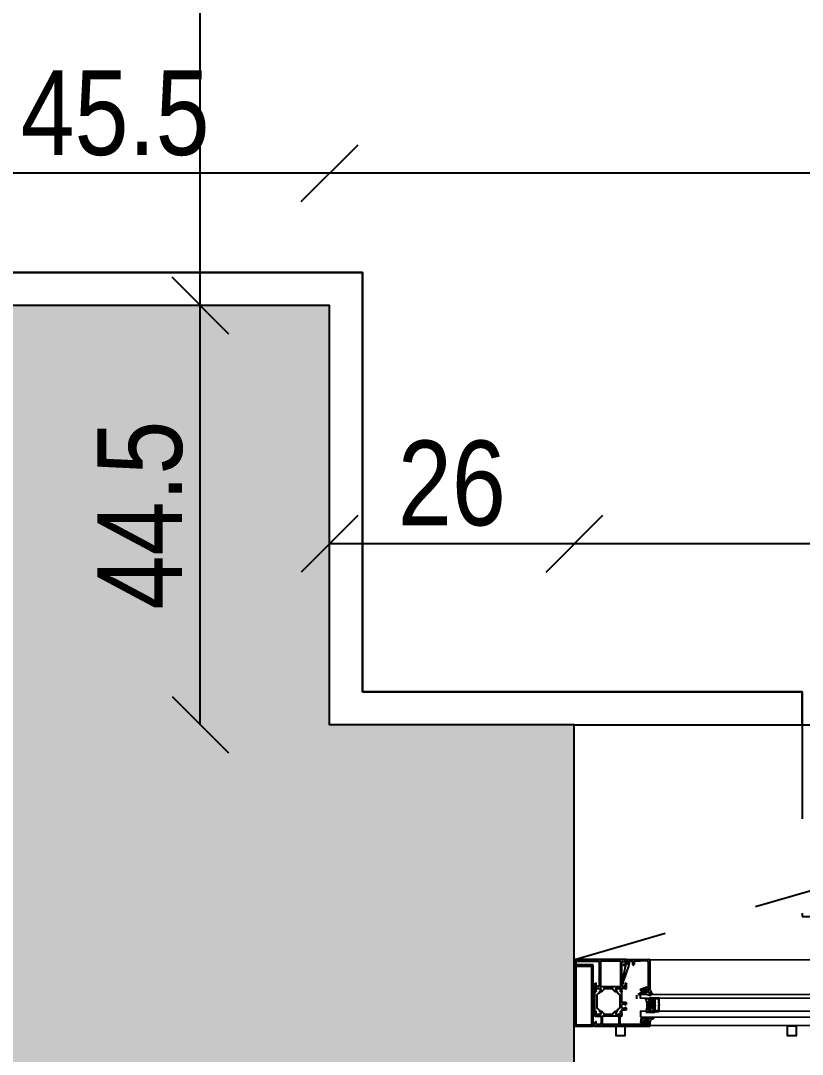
# Model space of a CAD drawing. Header units: metres. Extents: x 493 to 630, y -132 to -15.
# Drawn here: x 535.781 to 536.61, y -92.495 to -91.397 of the extents above; entities that cross this region are included whole.
import ezdxf

# ---------------------------------------------------------------- set-up
doc = ezdxf.new("R2010")
doc.units = ezdxf.units.M
doc.header["$MEASUREMENT"] = 0
doc.header["$PDMODE"] = 3
doc.linetypes.add('HIDDEN2', pattern=[0.1875, 0.125, -0.0625])
for name, color, linetype in [('a_caramida', 2, 'Continuous'), ('a_cote_50', 9, 'Continuous'), ('a_pereti_hasuri', 253, 'Continuous'), ('a_punctat', 40, 'HIDDEN2'), ('a_sticla', 4, 'Continuous'), ('a_tamplarie_ferestre', 6, 'Continuous'), ('a_vederi', 74, 'Continuous'), ('a_vederi subtiri', 124, 'Continuous')]:
    doc.layers.add(name, color=color, linetype=linetype)
doc.layers.add('a_suprafete', color=7, linetype='Continuous', plot=False)
doc.styles.get("Standard").update_dxf_attribs({"font": 'ARIALN.TTF'})
doc.dimstyles.new('50 cote', dxfattribs={"dimtxt": 0.09, "dimasz": 0.06, "dimexe": 0, "dimexo": 0, "dimgap": 0.018, "dimtad": 1, "dimdec": 1, "dimlfac": 100, "dimrnd": 0.5, "dimdsep": 46, "dimtxsty": 'Standard', "dimblk": 'OBLIQUE', "dimcen": 0.00045, "dimclrd": 256, "dimclrt": 4, "dimadec": 1, "dimazin": 0, "dimtfac": 1, "dimtdec": 1, "dimtix": 1, "dimtofl": 0, "dimtmove": 0, "dimatfit": 3, "dimldrblk": 'OBLIQUE', "dimfxl": 0, "dimtolj": 1, "dimtzin": 0, "dimarcsym": 0})

# ---------------------------------------------------------------- blocks, each defined once
blk = doc.blocks.new('_Oblique')
at = {"color": 0, "linetype": 'ByBlock', "lineweight": -2}
blk.add_line((-0.5, -0.5), (0.5, 0.5), dxfattribs=at)
blk = doc.blocks.new('*D598')
at = {"layer": 'a_cote_50', "lineweight": -2, "ltscale": 0.3}
blk.add_line((538.6683, -91.5592), (536.1083, -91.5592), dxfattribs=at)
at = {"layer": 'Defpoints', "color": 0, "ltscale": 0.3}
for p in [(536.1083, -91.5592), (538.6683, -91.6946), (536.1083, -92.1224)]:
    blk.add_point(p, dxfattribs=at)
at = {"layer": 'a_cote_50', "lineweight": -2, "ltscale": 0.3, "xscale": 0.06, "yscale": 0.06, "zscale": 0.06, "rotation": 180}
blk.add_blockref('_Oblique', (536.1083, -91.5592), dxfattribs=at)
at = {"layer": 'a_cote_50', "lineweight": -2, "ltscale": 0.3, "xscale": 0.06, "yscale": 0.06, "zscale": 0.06}
blk.add_blockref('_Oblique', (538.6683, -91.5592), dxfattribs=at)
at = {"layer": 'a_cote_50', "color": 4, "ltscale": 0.3, "insert": (537.3883, -91.4952), "char_height": 0.09, "attachment_point": 5}
blk.add_mtext('\\A1;256', dxfattribs=at)
blk = doc.blocks.new('*D599')
at = {"layer": 'a_cote_50', "lineweight": -2, "ltscale": 0.3}
blk.add_line((536.1083, -91.5592), (535.6533, -91.5592), dxfattribs=at)
at = {"layer": 'Defpoints', "color": 0, "ltscale": 0.3}
for p in [(535.6533, -91.5592), (535.6533, -92.0396), (536.1083, -92.1224)]:
    blk.add_point(p, dxfattribs=at)
at = {"layer": 'a_cote_50', "lineweight": -2, "ltscale": 0.3, "xscale": 0.06, "yscale": 0.06, "zscale": 0.06, "rotation": 180}
blk.add_blockref('_Oblique', (535.6533, -91.5592), dxfattribs=at)
at = {"layer": 'a_cote_50', "lineweight": -2, "ltscale": 0.3, "xscale": 0.06, "yscale": 0.06, "zscale": 0.06}
blk.add_blockref('_Oblique', (536.1083, -91.5592), dxfattribs=at)
at = {"layer": 'a_cote_50', "color": 4, "ltscale": 0.3, "insert": (535.8808, -91.4954), "char_height": 0.09, "attachment_point": 5}
blk.add_mtext('\\A1;45.5', dxfattribs=at)
blk = doc.blocks.new('*D608')
at = {"layer": 'a_cote_50', "lineweight": -2, "ltscale": 0.3}
blk.add_line((538.3283, -91.9525), (536.3683, -91.9525), dxfattribs=at)
at = {"layer": 'Defpoints', "color": 0, "ltscale": 0.3}
for p in [(536.3683, -91.9525), (536.3683, -92.1446), (538.3283, -92.1446)]:
    blk.add_point(p, dxfattribs=at)
at = {"layer": 'a_cote_50', "lineweight": -2, "ltscale": 0.3, "xscale": 0.06, "yscale": 0.06, "zscale": 0.06, "rotation": 180}
blk.add_blockref('_Oblique', (536.3683, -91.9525), dxfattribs=at)
at = {"layer": 'a_cote_50', "lineweight": -2, "ltscale": 0.3, "xscale": 0.06, "yscale": 0.06, "zscale": 0.06}
blk.add_blockref('_Oblique', (538.3283, -91.9525), dxfattribs=at)
at = {"layer": 'a_cote_50', "color": 4, "ltscale": 0.3, "char_height": 0.09, "attachment_point": 5}
for s, insert in [('\\A1;196', (537.3483, -91.8886)), ('\\A1;74', (537.3483, -92.0155))]:
    blk.add_mtext(s, dxfattribs=dict(at, insert=insert))
blk = doc.blocks.new('*D609')
at = {"layer": 'a_cote_50', "lineweight": -2, "ltscale": 0.3}
blk.add_line((536.3683, -91.9525), (536.1083, -91.9525), dxfattribs=at)
at = {"layer": 'Defpoints', "color": 0, "ltscale": 0.3}
for p in [(536.1083, -91.9525), (536.1083, -92.1446), (536.3683, -92.1446)]:
    blk.add_point(p, dxfattribs=at)
at = {"layer": 'a_cote_50', "lineweight": -2, "ltscale": 0.3, "xscale": 0.06, "yscale": 0.06, "zscale": 0.06, "rotation": 180}
blk.add_blockref('_Oblique', (536.1083, -91.9525), dxfattribs=at)
at = {"layer": 'a_cote_50', "lineweight": -2, "ltscale": 0.3, "xscale": 0.06, "yscale": 0.06, "zscale": 0.06}
blk.add_blockref('_Oblique', (536.3683, -91.9525), dxfattribs=at)
at = {"layer": 'a_cote_50', "color": 4, "ltscale": 0.3, "insert": (536.2383, -91.8886), "char_height": 0.09, "attachment_point": 5}
blk.add_mtext('\\A1;26', dxfattribs=at)
blk = doc.blocks.new('*D626')
at = {"layer": 'a_cote_50', "lineweight": -2, "ltscale": 0.3}
blk.add_line((535.9712, -92.1446), (535.9712, -91.6996), dxfattribs=at)
at = {"layer": 'Defpoints', "color": 0, "ltscale": 0.3}
for p in [(535.9712, -91.6996), (536.1083, -91.6996), (536.1083, -92.1446)]:
    blk.add_point(p, dxfattribs=at)
at = {"layer": 'a_cote_50', "lineweight": -2, "ltscale": 0.3, "xscale": 0.06, "yscale": 0.06, "zscale": 0.06}
for p, rotation in [((535.9712, -91.6996), 90), ((535.9712, -92.1446), 270)]:
    blk.add_blockref('_Oblique', p, dxfattribs=dict(at, rotation=rotation))
at = {"layer": 'a_cote_50', "color": 4, "ltscale": 0.3, "insert": (535.9074, -91.9221), "char_height": 0.09, "attachment_point": 5, "rotation": 90}
blk.add_mtext('\\A1;44.5', dxfattribs=at)
blk = doc.blocks.new('*D638')
at = {"layer": 'a_cote_50', "lineweight": -2, "ltscale": 0.3}
blk.add_line((535.9712, -91.6996), (535.9712, -89.6846), dxfattribs=at)
at = {"layer": 'Defpoints', "color": 0, "ltscale": 0.3}
for p in [(535.9712, -89.6846), (535.9712, -89.6846), (535.9712, -91.6996)]:
    blk.add_point(p, dxfattribs=at)
at = {"layer": 'a_cote_50', "lineweight": -2, "ltscale": 0.3, "xscale": 0.06, "yscale": 0.06, "zscale": 0.06}
for p, rotation in [((535.9712, -89.6846), 90), ((535.9712, -91.6996), 270)]:
    blk.add_blockref('_Oblique', p, dxfattribs=dict(at, rotation=rotation))
at = {"layer": 'a_cote_50', "color": 4, "ltscale": 0.3, "insert": (535.9072, -90.6921), "char_height": 0.09, "attachment_point": 5, "rotation": 90}
blk.add_mtext('\\A1;201.5', dxfattribs=at)
blk = doc.blocks.new('__4FAFA3F2_FC5C_44BB_A64D_ECB77A95FE74_')
at = {"layer": 'a_vederi subtiri'}
for p, q in [((-125.5, 67), (-125.5, 71)), ((-125.5, 61.5), (-125.5, 67)), ((-125, 71), (-125, 67)), ((-125, 66.8), (-125, 70.7)), ((-125, 67), (-125, 66.8)), ((-124.8, 66.3), (-123.5, 64.7)), ((-123.5, 64.7), (-124.8, 66.3)), ((-124.7, 66.8), (-124.7, 70.7)), ((-123.2, 65), (-124.6, 66.5)), ((-124.4, 71.5), (-123.3, 71.5)), ((-124.4, 71.1), (-119, 71.1)), ((-123.3, 71.5), (-123, 71.2)), ((-123, 71.2), (-122.8, 71.5)), ((-122.8, 71.5), (-118.9, 71.5)), ((-118, 71.5), (-114.1, 71.5)), ((-117.9, 71.1), (-112.5, 71.1)), ((-114.1, 71.5), (-113.9, 71.2)), ((-113.9, 71.2), (-113.6, 71.5)), ((-112.3, 66.5), (-113.7, 65)), ((-113.6, 71.5), (-112.5, 71.5)), ((-113.4, 64.7), (-112.1, 66.3)), ((-112.1, 66.3), (-113.4, 64.7)), ((-112.2, 70.7), (-112.2, 66.8)), ((-111.9, 67), (-111.9, 71)), ((-111.9, 70.7), (-111.9, 66.8)), ((-111.9, 66.8), (-111.9, 67)), ((-111.5, 71), (-111.5, 67)), ((-111.5, 67), (-111.5, 61.5)), ((-113.9, 64.9), (-123, 64.9)), ((-123, 64.5), (-113.9, 64.5)), ((-113.9, 64.5), (-123, 64.5))]:
    blk.add_line(p, q, dxfattribs=at)
at = {"layer": 'a_vederi subtiri', "extrusion": (2e-16, 2e-16, -1)}
for centre, radius, start, end in [((125.2, 71), 0.221, 352.3719, 187.6281), ((125.2, 67), 0.221, 172.3719, 7.6281), ((125.2, 67), 0.221, 172.3719, 7.6281), ((124.3, 70.8), 0.708, 356.4406, 85.9313), ((124.2, 66.8), 0.808, 319.638, 0.5172), ((124.2, 66.8), 0.808, 319.638, 0.5172), ((124.3, 70.8), 0.368, 356.4406, 85.9313), ((124.3, 66.8), 0.42, 319.638, 0.5172), ((118.5, 71.7), 0.787, 223.035, 316.965), ((118.5, 71.8), 0.512, 210.7555, 329.2445), ((112.6, 70.8), 0.708, 94.0687, 183.5594), ((112.6, 70.8), 0.368, 94.0687, 183.5594), ((112.6, 66.8), 0.42, 179.4828, 220.362), ((112.7, 66.8), 0.808, 179.4828, 220.362), ((112.7, 66.8), 0.808, 179.4828, 220.362), ((111.7, 71), 0.221, 352.3719, 187.6281), ((111.7, 67), 0.221, 172.3719, 7.6281), ((111.7, 67), 0.221, 172.3719, 7.6281), ((118.5, 44.3), 18.6, 67.8527, 112.1473), ((123, 65.1), 0.618, 270.773, 319.8915), ((123, 65.1), 0.618, 270.773, 319.8915), ((123, 65.2), 0.321, 270.773, 319.8915), ((113.9, 65.2), 0.321, 220.1085, 269.227), ((113.9, 65.1), 0.618, 220.1085, 269.227), ((113.9, 65.1), 0.618, 220.1085, 269.227)]:
    blk.add_arc(centre, radius, start, end, dxfattribs=at)
blk = doc.blocks.new('tampalrie subsol')
at = {"layer": 'a_punctat', "ltscale": 0.5}
blk.add_line((536.3687, -92.3938), (537.311, -92.1183), dxfattribs=at)
at = {"layer": 'a_sticla'}
for points in [[(536.4387, -92.4308), (537.3281, -92.4315), (537.3281, -92.4355), (536.4387, -92.4348)], [(536.4387, -92.4548), (537.3281, -92.4555), (537.3281, -92.4495), (536.4387, -92.4488)]]:
    blk.add_lwpolyline(points, close=True, dxfattribs=at)
at = {"layer": 'a_tamplarie_ferestre', "extrusion": (8.75965e-20, 1.5e-15, -1)}
blk.add_line((536.4238, -92.3938), (536.4479, -92.3938), dxfattribs=at)
at = {"layer": 'a_tamplarie_ferestre', "extrusion": (2.00012e-16, 2.00051e-16, -1)}
for points in [[(-536.4221, -92.3968), (-536.4221, -92.3983), (-536.4227, -92.3983), (-536.4238, -92.3972), (-536.4238, -92.3938), (-536.3687, -92.3938), (-536.3687, -92.3972), (-536.3698, -92.3983), (-536.3704, -92.3983), (-536.3704, -92.3965)], [(-536.3714, -92.3955), (-536.3938, -92.3955)], [(-536.3948, -92.3965), (-536.3948, -92.4136)], [(-536.3963, -92.4224), (-536.3963, -92.3959)], [(-536.3968, -92.3954), (-536.4168, -92.3954)], [(-536.4173, -92.3959), (-536.4173, -92.4224)], [(-536.4188, -92.4136), (-536.4188, -92.3968)], [(-536.4198, -92.3958), (-536.4211, -92.3958)], [(-536.3915, -92.4216), (-536.3915, -92.4191), (-536.391, -92.4191)], [(-536.3948, -92.4146), (-536.3948, -92.4216)], [(-536.4188, -92.4216), (-536.4188, -92.4146)], [(-536.4226, -92.4191), (-536.4221, -92.4191), (-536.4221, -92.4216)], [(-536.39, -92.4201), (-536.39, -92.4246)], [(-536.39, -92.4256), (-536.39, -92.4275)], [(-536.39, -92.4484), (-536.39, -92.4283)], [(-536.3902, -92.4249), (-536.3902, -92.4253)], [(-536.3903, -92.4278), (-536.3913, -92.4278)], [(-536.3905, -92.4278), (-536.3913, -92.4278)], [(-536.3916, -92.4275), (-536.3916, -92.4247)], [(-536.3916, -92.4275), (-536.3916, -92.4251)], [(-536.3917, -92.4246), (-536.396, -92.4246)], [(-536.3921, -92.4246), (-536.3956, -92.4246)], [(-536.3938, -92.4226), (-536.3925, -92.4226)], [(-536.3936, -92.4303), (-536.3927, -92.4308)], [(-536.3963, -92.4261), (-536.3942, -92.4298)], [(-536.3965, -92.4251), (-536.3965, -92.4258), (-536.3951, -92.4282)], [(-536.4168, -92.4229), (-536.3968, -92.4229)], [(-536.4, -92.4246), (-536.4088, -92.4246)], [(-536.4137, -92.4282), (-536.4123, -92.4258), (-536.4123, -92.4251)], [(-536.4125, -92.4261), (-536.4146, -92.4298)], [(-536.4128, -92.4246), (-536.4171, -92.4246)], [(-536.4167, -92.4246), (-536.4132, -92.4246)], [(-536.4135, -92.4284), (-536.4136, -92.4284)], [(-536.4152, -92.4303), (-536.4161, -92.4308)], [(-536.4172, -92.4247), (-536.4172, -92.4275)], [(-536.4172, -92.4275), (-536.4172, -92.4251)], [(-536.4183, -92.4278), (-536.4175, -92.4278)], [(-536.4175, -92.4278), (-536.4185, -92.4278)], [(-536.4186, -92.4253), (-536.4186, -92.4249)], [(-536.4188, -92.4275), (-536.4188, -92.4256)], [(-536.4231, -92.4394), (-536.4188, -92.4394), (-536.4188, -92.4283)], [(-536.4191, -92.4243), (-536.4221, -92.4243), (-536.4221, -92.4251), (-536.4231, -92.4251)], [(-536.4211, -92.4226), (-536.4198, -92.4226)], [(-536.4236, -92.4246), (-536.4236, -92.4201)], [(-536.3922, -92.4317), (-536.3922, -92.445)], [(-536.4166, -92.4317), (-536.4166, -92.445)], [(-536.4198, -92.4409), (-536.4221, -92.4409), (-536.4221, -92.4419), (-536.4229, -92.4417)], [(-536.4236, -92.4407), (-536.4236, -92.4399)], [(-536.39, -92.4492), (-536.39, -92.4511)], [(-536.39, -92.4521), (-536.39, -92.4536)], [(-536.3902, -92.4514), (-536.3902, -92.4518)], [(-536.3913, -92.4489), (-536.3903, -92.4489)], [(-536.3913, -92.4489), (-536.3905, -92.4489)], [(-536.3916, -92.4516), (-536.3916, -92.4492)], [(-536.3916, -92.452), (-536.3916, -92.4492)], [(-536.396, -92.4521), (-536.3917, -92.4521)], [(-536.3956, -92.4521), (-536.3921, -92.4521)], [(-536.3927, -92.4458), (-536.3936, -92.4463)], [(-536.3942, -92.4469), (-536.3963, -92.4506)], [(-536.3951, -92.4485), (-536.3965, -92.4509), (-536.3965, -92.4516)], [(-536.4088, -92.4521), (-536.4, -92.4521)], [(-536.4123, -92.4516), (-536.4123, -92.4509), (-536.4137, -92.4485)], [(-536.4146, -92.4469), (-536.4125, -92.4506)], [(-536.4171, -92.4521), (-536.4128, -92.4521)], [(-536.4132, -92.4521), (-536.4167, -92.4521)], [(-536.4161, -92.4459), (-536.4152, -92.4463)], [(-536.4172, -92.4516), (-536.4172, -92.4492)], [(-536.4172, -92.4492), (-536.4172, -92.452)], [(-536.4175, -92.4489), (-536.4183, -92.4489)], [(-536.4185, -92.4489), (-536.4175, -92.4489)], [(-536.4186, -92.4518), (-536.4186, -92.4514)], [(-536.4188, -92.4449), (-536.4188, -92.4419)], [(-536.4188, -92.4484), (-536.4188, -92.4474), (-536.4231, -92.4474)], [(-536.4188, -92.4511), (-536.4188, -92.4492)], [(-536.4188, -92.4535), (-536.4188, -92.4521)], [(-536.4229, -92.4451), (-536.4221, -92.4449), (-536.4221, -92.4459), (-536.4198, -92.4459)], [(-536.4236, -92.4469), (-536.4236, -92.4461)], [(-536.3915, -92.4618), (-536.3915, -92.4601), (-536.3909, -92.4601), (-536.3898, -92.4612), (-536.3898, -92.4646), (-536.4483, -92.4646)], [(-536.3905, -92.4541), (-536.3963, -92.4541)], [(-536.3958, -92.4628), (-536.3925, -92.4628)], [(-536.3968, -92.4546), (-536.3968, -92.4618)], [(-536.3982, -92.4625), (-536.3982, -92.4543)], [(-536.3987, -92.4538), (-536.4149, -92.4538)], [(-536.4149, -92.463), (-536.3987, -92.463)], [(-536.4154, -92.4543), (-536.4154, -92.4625)], [(-536.4168, -92.4617), (-536.4168, -92.4545)], [(-536.4173, -92.454), (-536.4183, -92.454)], [(-536.4397, -92.463), (-536.4238, -92.463), (-536.4177, -92.4626)], [(-536.4387, -92.4601), (-536.4387, -92.4603)], [(-536.442, -92.4596), (-536.4392, -92.4596)], [(-536.4392, -92.4608), (-536.4397, -92.4608)], [(-536.4402, -92.4613), (-536.4402, -92.4625)], [(-536.4415, -92.4623), (-536.4415, -92.4606), (-536.4425, -92.4606), (-536.4425, -92.4601)], [(-536.4465, -92.4633), (-536.4425, -92.4633)], [(-536.4465, -92.4601), (-536.4465, -92.4606), (-536.4475, -92.4606), (-536.4475, -92.4623)], [(-536.4483, -92.4596), (-536.447, -92.4596)], [(-536.4488, -92.4641), (-536.4488, -92.4601)]]:
    blk.add_lwpolyline(points, dxfattribs=at)
at = {"layer": 'a_tamplarie_ferestre', "extrusion": (8.75965e-20, 1.5e-15, -1)}
for points in [[(-536.4248, -92.3978), (-536.4241, -92.3952)], [(-536.426, -92.3964), (-536.4265, -92.3984)], [(-536.43, -92.3958), (-536.4265, -92.3958)], [(-536.4303, -92.3993), (-536.4299, -92.3987), (-536.4305, -92.3987), (-536.4305, -92.3963)], [(-536.4484, -92.3943), (-536.4484, -92.4241)], [(-536.4208, -92.3998), (-536.4208, -92.3989)], [(-536.4209, -92.3988), (-536.4238, -92.399)], [(-536.419, -92.418), (-536.419, -92.4147)], [(-536.4194, -92.4198), (-536.4194, -92.4187)], [(-536.4384, -92.4261), (-536.4384, -92.4258)], [(-536.4387, -92.4253), (-536.4447, -92.4231)], [(-536.4437, -92.4249), (-536.439, -92.4266)], [(-536.4444, -92.4261), (-536.4444, -92.4253)], [(-536.4459, -92.4266), (-536.4449, -92.4266)], [(-536.4464, -92.4251), (-536.4464, -92.4261)], [(-536.4479, -92.4246), (-536.4469, -92.4246)]]:
    blk.add_lwpolyline(points, dxfattribs=at)
for points in [[(-536.4449, -92.4231), (-536.4464, -92.4231, -0.414205), (-536.4469, -92.4226), (-536.4469, -92.3969, -0.426752), (-536.4453, -92.3954), (-536.4323, -92.3958, -0.401735), (-536.4318, -92.3963), (-536.4318, -92.3991)], [(-536.4192, -92.4146), (-536.4195, -92.415, -0.49304), (-536.4198, -92.415), (-536.4228, -92.4013, -0.637079), (-536.4225, -92.4004), (-536.4213, -92.4003)], [(-536.4261, -92.3998), (-536.4205, -92.4162, -0.198912), (-536.4199, -92.4176), (-536.4199, -92.4198)]]:
    blk.add_lwpolyline(points, format="xyb", dxfattribs=at)
at = {"layer": 'a_tamplarie_ferestre'}
for points in [[(536.3883, -92.3996), (536.3683, -92.3996), (536.3683, -92.4646), (536.3883, -92.4646)], [(536.3868, -92.4011), (536.3698, -92.4011), (536.3698, -92.4631), (536.3868, -92.4631)]]:
    blk.add_lwpolyline(points, close=True, dxfattribs=at)
for centre, radius, start, end in [((536.3714, -92.3965), 0.001, 90, 179.9934), ((536.3938, -92.3965), 0.001, 359.997, 89.9963), ((536.3968, -92.3959), 0.0005, 89.997, 179.9963), ((536.4168, -92.3959), 0.0005, 359.997, 89.9963), ((536.4198, -92.3968), 0.001, 89.9998, 179.994), ((536.4211, -92.3968), 0.001, 0.002, 89.9917), ((536.4479, -92.3943), 0.0005, 359.9969, 89.9963), ((536.4209, -92.3989), 0.0001, 84.9433, 179.9967), ((536.4213, -92.3998), 0.0005, 179.9968, 264.9969), ((536.4251, -92.3987), 0.0015, 314.9959, 14.9965), ((536.431, -92.399), 0.000809, 205.0936, 351.1773), ((536.3943, -92.4141), 0.000725, 316.3925, 43.6008), ((536.4193, -92.4141), 0.000725, 136.3851, 223.6082), ((536.4191, -92.4147), 0.0001, 42.1407, 179.9967), ((536.4193, -92.418), 0.000319, 178.9604, 239.2428), ((536.3899, -92.4249), 0.000279, 358.8321, 73.5768), ((536.3899, -92.4253), 0.000279, 286.4212, 1.1595), ((536.3905, -92.4283), 0.0005, 89.9963, 179.997), ((536.3925, -92.4216), 0.001, 179.9977, 269.9955), ((536.3921, -92.4251), 0.000505, 89.4291, 179.4297), ((536.3917, -92.4247), 0.00012, 89.9966, 179.9967), ((536.3929, -92.429), 0.0015, 297.9909, 329.9967), ((536.3938, -92.4216), 0.001, 269.9949, 359.9984), ((536.3954, -92.4256), 0.001, 327.2696, 81.815), ((536.396, -92.4251), 0.0005, 359.9961, 89.9981), ((536.3968, -92.4224), 0.0005, 179.997, 269.9963), ((536.4, -92.4251), 0.0005, 89.9967, 163.0423), ((536.4088, -92.4251), 0.0005, 17.2862, 89.9967), ((536.4128, -92.4251), 0.0005, 89.9952, 179.9973), ((536.4168, -92.4224), 0.0005, 269.997, 359.9963), ((536.4171, -92.4247), 0.00012, 359.9967, 89.9968), ((536.4175, -92.4275), 0.0003, 179.9942, 269.9942), ((536.4189, -92.4249), 0.000279, 106.4165, 181.1612), ((536.4189, -92.4253), 0.000279, 178.8338, 253.5721), ((536.4198, -92.4216), 0.001, 180, 269.9933), ((536.4191, -92.4246), 0.0003, 90.0258, 179.971), ((536.4196, -92.4198), 0.00025, 176.4413, 3.5521), ((536.4211, -92.4216), 0.001, 270.0017, 359.9916), ((536.4389, -92.4258), 0.0005, 110.0069, 179.9967), ((536.4389, -92.4261), 0.0005, 179.9967, 290.0081), ((536.4449, -92.4261), 0.0005, 179.9975, 269.9958), ((536.4449, -92.4236), 0.0005, 89.9967, 110.0069), ((536.4459, -92.4261), 0.0005, 269.9974, 359.9962), ((536.4479, -92.4241), 0.0005, 269.9978, 359.9957), ((536.4156, -92.4317), 0.001, 359.9942, 60.6878), ((536.4198, -92.4419), 0.001, 90.003, 179.9899), ((536.3905, -92.4484), 0.0005, 179.9963, 269.997), ((536.3899, -92.4514), 0.000279, 358.8338, 73.5721), ((536.3899, -92.4518), 0.000279, 286.4165, 1.1612), ((536.3921, -92.4516), 0.0005, 179.9964, 269.997), ((536.3917, -92.452), 0.00012, 179.9967, 269.9967), ((536.3929, -92.4477), 0.0015, 29.9967, 62.0024), ((536.3954, -92.4511), 0.001, 278.1783, 32.7237), ((536.396, -92.4516), 0.0005, 269.9967, 359.9967), ((536.4, -92.4516), 0.0005, 197.7437, 269.9967), ((536.4088, -92.4516), 0.0005, 269.9967, 342.2497), ((536.4128, -92.4516), 0.0005, 179.9967, 269.9967), ((536.4156, -92.445), 0.001, 299.3005, 359.9942), ((536.4171, -92.452), 0.00012, 269.9967, 359.9967), ((536.4175, -92.4492), 0.0003, 89.9942, 179.9942), ((536.4189, -92.4514), 0.000279, 106.4212, 181.1595), ((536.4189, -92.4518), 0.000279, 178.8321, 253.5768), ((536.4198, -92.4449), 0.001, 179.9952, 269.9986), ((536.3925, -92.4618), 0.001, 179.9949, 269.9984), ((536.3958, -92.4618), 0.001, 269.9978, 359.9955), ((536.3963, -92.4546), 0.0005, 359.9962, 89.9971), ((536.3987, -92.4543), 0.0005, 89.9967, 179.9967), ((536.3987, -92.4625), 0.0005, 179.9967, 269.9967), ((536.4149, -92.4543), 0.0005, 359.9967, 89.9967), ((536.4149, -92.4625), 0.0005, 269.9967, 359.9967), ((536.4173, -92.4545), 0.0005, 89.9967, 179.9967), ((536.4178, -92.4617), 0.001, 179.996, 266.7274), ((536.4397, -92.4613), 0.0005, 359.997, 89.9963), ((536.4397, -92.4625), 0.0005, 269.9962, 359.9971), ((536.4425, -92.4623), 0.001, 179.9939, 269.9976), ((536.4465, -92.4623), 0.001, 269.9991, 359.9942)]:
    blk.add_arc(centre, radius, start, end, dxfattribs=at)
at = {"layer": 'a_tamplarie_ferestre', "extrusion": (8.75965e-20, 1.5e-15, -1)}
for centre, radius, start, end in [((-536.4236, -92.3953), 0.0005, 113.2429, 164.9989), ((-536.4265, -92.3963), 0.0005, 345.004, 90.0005), ((-536.43, -92.3963), 0.0005, 90.0032, 180.0037), ((-536.4238, -92.398), 0.001, 165.0032, 275.0034), ((-536.4189, -92.4187), 0.0005, 120.7572, 180.0034), ((-536.4439, -92.4253), 0.0005, 70.0649, 179.9605), ((-536.4469, -92.4251), 0.0005, 0.0031, 90.0036)]:
    blk.add_arc(centre, radius, start, end, dxfattribs=at)
at = {"layer": 'a_tamplarie_ferestre', "extrusion": (2.00012e-16, 2.00051e-16, -1)}
for centre, radius, start, end in [((-536.391, -92.4201), 0.001, 0.0053, 90.0014), ((-536.4226, -92.4201), 0.001, 90.0084, 179.9983), ((-536.3903, -92.4275), 0.0003, 270.0033, 0.0033), ((-536.3913, -92.4275), 0.0003, 180.0033, 270.0033), ((-536.3913, -92.4275), 0.0003, 180.0033, 270.0033), ((-536.3952, -92.4283), 0.000137, 265.6637, 30.0033), ((-536.3949, -92.4235), 0.00488, 196.9577, 265.6637), ((-536.4139, -92.4235), 0.00492, 274.7402, 342.7138), ((-536.4134, -92.4256), 0.001, 327.2788, 81.8242), ((-536.4136, -92.4283), 0.000139, 155.9431, 266.6165), ((-536.4159, -92.429), 0.0015, 298.0001, 330.0058), ((-536.4167, -92.4251), 0.0005, 90.0055, 180.0061), ((-536.4175, -92.4275), 0.0003, 270.0033, 0.0033), ((-536.4183, -92.4283), 0.0005, 90.0058, 180.0058), ((-536.4185, -92.4275), 0.0003, 180.0033, 270.0033), ((-536.4231, -92.4246), 0.0005, 180.0007, 270.0069), ((-536.3932, -92.4317), 0.001, 0.0034, 60.0035), ((-536.4226, -92.4407), 0.001, 180.0385, 254.9523), ((-536.4231, -92.4399), 0.0005, 90.005, 180.0008), ((-536.3903, -92.4492), 0.0003, 0.0033, 90.0033), ((-536.3913, -92.4492), 0.0003, 90.0033, 180.0033), ((-536.3913, -92.4492), 0.0003, 90.0033, 180.0033), ((-536.3932, -92.445), 0.001, 300.0032, 0.0033), ((-536.3952, -92.4484), 0.000138, 330.0033, 95.6259), ((-536.3948, -92.4533), 0.005, 95.6259, 162.2563), ((-536.414, -92.4533), 0.005, 17.7503, 84.3808), ((-536.4134, -92.4511), 0.001, 278.1874, 32.7328), ((-536.4136, -92.4484), 0.000138, 84.3808, 210.0033), ((-536.4159, -92.4477), 0.0015, 30.0058, 62.0116), ((-536.4167, -92.4516), 0.0005, 180.0055, 270.0061), ((-536.4175, -92.4492), 0.0003, 0.0033, 90.0033), ((-536.4183, -92.4484), 0.0005, 180.0058, 270.0058), ((-536.4185, -92.4492), 0.0003, 90.0033, 180.0033), ((-536.4226, -92.4461), 0.001, 105.0661, 179.9581), ((-536.4231, -92.4469), 0.0005, 180.0067, 270.0008), ((-536.3905, -92.4536), 0.0005, 270.0018, 0.0049), ((-536.4183, -92.4535), 0.0005, 180.0033, 270.0033), ((-536.4392, -92.4601), 0.0005, 0.0018, 90.0049), ((-536.4392, -92.4603), 0.0005, 270.0019, 0.0048), ((-536.442, -92.4601), 0.0005, 90.0089, 179.9978), ((-536.447, -92.4601), 0.0005, 359.9975, 90.0057), ((-536.4483, -92.4601), 0.0005, 90.0029, 180.0038), ((-536.4483, -92.4641), 0.0005, 180.0029, 270.0038)]:
    blk.add_arc(centre, radius, start, end, dxfattribs=at)
at = {"layer": 'a_vederi subtiri'}
blk.add_line((536.4345, -92.4356), (536.4345, -92.4316), dxfattribs=at)
for points in [[(536.4288, -92.3938), (537.3201, -92.3946), (537.3201, -92.3395), (537.2194, -92.3395), (537.2194, -92.3468), (537.3005, -92.3468), (537.3005, -92.3945)], [(536.4399, -92.4297), (536.442, -92.4282)], [(536.442, -92.4282), (536.4399, -92.4298)], [(536.4426, -92.428), (536.4466, -92.428)], [(536.4466, -92.428), (536.4426, -92.428)], [(536.4435, -92.4255), (536.4432, -92.4255)], [(536.4441, -92.4267), (536.4438, -92.4257)], [(536.4466, -92.4269), (536.4444, -92.4269)], [(536.4468, -92.4257), (536.4469, -92.4266)], [(536.4484, -92.4251), (536.447, -92.4253)], [(536.4492, -92.4272), (536.4488, -92.4253)], [(536.4476, -92.4316), (536.4497, -92.4316)], [(536.4497, -92.4311), (536.4498, -92.4315)], [(536.4498, -92.4315), (536.4497, -92.4311)], [(537.3136, -92.4645), (536.3983, -92.4638)]]:
    blk.add_lwpolyline(points, dxfattribs=at)
at = {"layer": 'a_vederi subtiri', "extrusion": (2.00018e-16, 3.00051e-16, -1)}
for points in [[(-536.4397, -92.456), (-536.439, -92.457), (-536.439, -92.459)], [(-536.4393, -92.4593), (-536.4414, -92.4593)], [(-536.4407, -92.4567), (-536.4404, -92.4561)], [(-536.4417, -92.4561), (-536.4414, -92.4567)], [(-536.4418, -92.4614), (-536.4429, -92.4625)], [(-536.4427, -92.4567), (-536.4424, -92.4561)], [(-536.4424, -92.4593), (-536.4424, -92.4606)], [(-536.4432, -92.4609), (-536.4432, -92.459)], [(-536.4432, -92.4626), (-536.4449, -92.4626)], [(-536.4437, -92.4561), (-536.4434, -92.4567)], [(-536.4437, -92.4585), (-536.4443, -92.4585)], [(-536.4443, -92.4614), (-536.4437, -92.4614)], [(-536.4447, -92.4567), (-536.4444, -92.4561)], [(-536.4448, -92.459), (-536.4448, -92.4609)], [(-536.4452, -92.4625), (-536.4463, -92.4614)], [(-536.4457, -92.4561), (-536.4454, -92.4567)], [(-536.4456, -92.4606), (-536.4456, -92.4593)], [(-536.4464, -92.4569), (-536.4464, -92.4562)], [(-536.4466, -92.4593), (-536.4485, -92.4593), (-536.4485, -92.4602)], [(-536.4479, -92.4566), (-536.4473, -92.4572)], [(-536.4489, -92.4598), (-536.449, -92.4588)], [(-536.4521, -92.4558), (-536.4497, -92.4558)], [(-536.451, -92.4568), (-536.4521, -92.4567)]]:
    blk.add_lwpolyline(points, dxfattribs=at)
at = {"layer": 'a_vederi subtiri', "extrusion": (3.66023e-24, 6.27398e-20, -1)}
for centre, radius, start, end in [((-536.4374, -92.4308), 0.000698, 353.5508, 73.0622), ((-536.4363, -92.4248), 0.0061, 233.7002, 266.6058), ((-536.4374, -92.4246), 0.00699, 218.5719, 270.336), ((-536.4525, -92.4372), 0.015, 43.7752, 50.9951), ((-536.4426, -92.429), 0.001, 52.9879, 90.0033), ((-536.4432, -92.4258), 0.0003, 50.9951, 90.0033), ((-536.4435, -92.4258), 0.0003, 90.0033, 160.0159), ((-536.4475, -92.4274), 0.00413, 276.3602, 335.8869), ((-536.4466, -92.429), 0.001, 90.0033, 158.6069), ((-536.4471, -92.4256), 0.0003, 351.8854, 79.0093), ((-536.4511, -92.4267), 0.004, 297.7236, 330.6747), ((-536.4485, -92.4253), 0.0003, 77.6469, 167.2381), ((-536.4487, -92.4311), 0.001, 117.7236, 177.2783), ((-536.4497, -92.4304), 0.00116, 135.5726, 265.4718), ((-536.4374, -92.4308), 0.000698, 269.6058, 353.5508), ((-536.4476, -92.4286), 0.003, 269.9865, 282.0172), ((-536.4497, -92.4304), 0.00116, 265.4718, 268.2511)]:
    blk.add_arc(centre, radius, start, end, dxfattribs=at)
at = {"layer": 'a_vederi subtiri'}
for centre, radius, start, end in [((536.4363, -92.4248), 0.0061, 273.3942, 306.2998), ((536.4298, -92.4156), 0.0163, 296.736, 316.4455), ((536.4426, -92.429), 0.001, 89.9967, 127.0121), ((536.4432, -92.4292), 0.000476, 17.9127, 141.4281), ((536.4444, -92.4266), 0.0003, 199.9965, 269.9967), ((536.4466, -92.4266), 0.0003, 269.9967, 7.2043), ((536.4466, -92.429), 0.001, 21.3931, 89.9967), ((536.4511, -92.4267), 0.004, 209.3253, 242.2764), ((536.4542, -92.4261), 0.00508, 192.8485, 223.5554), ((536.4487, -92.4311), 0.001, 2.7217, 62.2764), ((536.441, -92.4566), 0.0004, 200.9621, 339.0313), ((536.4419, -92.4593), 0.0005, 0.0532, 179.9401), ((536.4421, -92.4606), 0.0003, 260.2587, 359.9967), ((536.443, -92.4566), 0.0004, 200.9621, 339.0313), ((536.4437, -92.459), 0.0005, 89.9963, 179.997), ((536.4437, -92.4609), 0.0005, 180.0163, 269.977), ((536.4443, -92.459), 0.0005, 0.013, 89.9803), ((536.4443, -92.4609), 0.0005, 270.0171, 359.9762), ((536.445, -92.4566), 0.0004, 200.9621, 339.0313), ((536.4461, -92.4593), 0.0005, 0.0533, 179.94), ((536.4459, -92.4606), 0.0003, 179.9967, 279.7363), ((536.4469, -92.4569), 0.0005, 180.0545, 317.9587), ((536.4513, -92.459), 0.00225, 96.7184, 175.3978)]:
    blk.add_arc(centre, radius, start, end, dxfattribs=at)
at = {"layer": 'a_vederi subtiri', "extrusion": (2.00018e-16, 3.00051e-16, -1)}
for centre, radius, start, end in [((-536.4393, -92.459), 0.000299, 269.773, 0.2337), ((-536.44, -92.4562), 0.0004, 33.1781, 159.0379), ((-536.442, -92.4562), 0.0004, 20.9687, 159.0379), ((-536.442, -92.4612), 0.0003, 315.1147, 99.7413), ((-536.4432, -92.4621), 0.0005, 270.0033, 315.0032), ((-536.444, -92.4562), 0.0004, 20.9687, 159.0379), ((-536.4449, -92.4621), 0.0005, 225.0035, 270.0033), ((-536.446, -92.4562), 0.0004, 20.9687, 180.0033), ((-536.4461, -92.4612), 0.0003, 80.2637, 224.8937), ((-536.4497, -92.4582), 0.0024, 42.6769, 90.0033), ((-536.4485, -92.4598), 0.000399, 179.908, 270.0986), ((-536.4521, -92.4562), 0.000426, 90.2071, 270.8762)]:
    blk.add_arc(centre, radius, start, end, dxfattribs=at)
at = {"xscale": -0.001000000000008328, "yscale": 0.001000000000008328, "zscale": 0.001000000000008328}
for p, rotation in [((536.3828, -92.3241), 269.9966540607937), ((536.387, -92.3234), 270.0033459392066)]:
    blk.add_blockref('__4FAFA3F2_FC5C_44BB_A64D_ECB77A95FE74_', p, dxfattribs=dict(at, rotation=rotation))

msp = doc.modelspace()

# ---------------------------------------------------------------- hatches: boundary and pattern name
at = {"layer": 'a_pereti_hasuri', "ltscale": 0.3}
h = msp.add_hatch(dxfattribs=at)
h.set_pattern_fill('ANSI33', color=256, scale=0.25, style=0)
h.set_pattern_definition([(45, (-4876.954644, 8292.469365), (-0.04419417382, 0.04419417382), []), (45, (-4876.91045, 8292.469365), (-0.04419417382, 0.04419417382), [0.03125, -0.015625])])
h.paths.add_polyline_path([(529.2933, -92.7946), (529.2931, -92.1396), (529.5881, -92.1396), (529.5881, -91.7296), (529.7331, -91.7296), (529.7331, -91.5296), (529.8581, -91.5296), (529.9783, -91.5296), (529.9783, -91.6796), (530.1283, -91.6796), (530.1283, -92.0996), (530.3333, -92.0996), (530.3333, -92.7946)])
h.paths.add_polyline_path([(533.3383, -92.7946), (533.3383, -92.1196), (533.1133, -92.1196), (533.1133, -91.6996), (532.6683, -91.6996), (532.6683, -92.0996), (532.3033, -92.0996), (532.3033, -92.7946)])
h.paths.add_polyline_path([(536.3683, -92.7946), (536.3683, -92.1446), (536.1083, -92.1446), (536.1083, -91.6996), (535.6533, -91.6996), (535.6533, -92.0396), (535.4933, -92.0396), (535.4933, -92.1196), (535.3083, -92.1196), (535.3083, -92.7946)])
h.paths.add_polyline_path([(539.3483, -92.7946), (539.3483, -92.1246), (539.1183, -92.1246), (539.1183, -91.6946), (538.6683, -91.6946), (538.6683, -92.1446), (538.3283, -92.1446), (538.3283, -92.7946)])
h.paths.add_polyline_path([(541.6383, -90.2546), (541.6383, -92.1246), (541.3183, -92.1246), (541.3183, -92.7946), (542.3933, -92.7946), (542.3933, -91.8694), (541.7233, -91.8694), (541.7233, -90.2546)])

# ---------------------------------------------------------------- linework, layer by layer
at = {"layer": 'a_caramida', "ltscale": 0.3}
msp.add_lwpolyline([(536.3683, -92.7946), (536.3683, -92.1446), (536.1083, -92.1446), (536.1083, -91.6996), (535.6533, -91.6996), (535.6533, -92.0396), (535.4933, -92.0396), (535.4933, -92.1196), (535.3083, -92.1196), (535.3083, -92.7946)], close=True, dxfattribs=at)
at = {"layer": 'a_cote_50', "ltscale": 0.3}
for points in [[(536.4222, -92.4646), (536.4122, -92.4646), (536.4122, -92.4746), (536.4222, -92.4746)], [(536.6041, -92.4646), (536.5941, -92.4646), (536.5941, -92.4746), (536.6041, -92.4746)]]:
    msp.add_lwpolyline(points, close=True, dxfattribs=at)
at = {"layer": 'a_punctat', "ltscale": 0.5}
msp.add_lwpolyline([(536.6103, -92.1446), (536.6103, -92.3481), (538.1003, -92.3481), (538.1003, -92.1446)], dxfattribs=at)
at = {"layer": 'a_suprafete', "ltscale": 0.3}
msp.add_lwpolyline([(530.1633, -92.0646), (532.6333, -92.0646), (532.6333, -91.6646), (533.1483, -91.6646), (533.1483, -92.0846), (535.4583, -92.0846), (535.4583, -92.0046), (535.6183, -92.0046), (535.6183, -91.6646), (536.1433, -91.6646), (536.1433, -92.1096), (536.6103, -92.1096), (536.6103, -92.1446), (538.1003, -92.1446), (538.1003, -92.1096), (538.6333, -92.1096), (538.6333, -91.6596), (539.1533, -91.6596), (539.1533, -92.0896), (541.6033, -92.0896)], dxfattribs=at)
at = {"layer": 'a_vederi', "ltscale": 0.3}
msp.add_lwpolyline([(536.6103, -92.1446), (536.6103, -92.1096), (536.1433, -92.1096), (536.1433, -91.6646), (535.6183, -91.6646), (535.6183, -92.0046), (535.4583, -92.0046), (535.4583, -92.0846), (533.1483, -92.0846), (533.1483, -91.6646), (532.6333, -91.6646), (532.6333, -92.0646), (532.3033, -92.0646), (530.1633, -92.0646), (530.1633, -91.6446), (530.0133, -91.6446), (530.0133, -91.4946), (529.8931, -91.4946), (529.8581, -91.4946)], dxfattribs=at)
msp.add_lwpolyline([(536.3683, -92.1446), (538.3283, -92.1446), (538.3283, -92.7946), (536.3683, -92.7946)], close=True, dxfattribs=at)

# ---------------------------------------------------------------- block references
at = {"layer": 'a_tamplarie_ferestre'}
msp.add_blockref('tampalrie subsol', (0, 0), dxfattribs=at)

# ---------------------------------------------------------------- dimensions: what is measured, and where the dimension line sits
at = {"layer": 'a_cote_50', "ltscale": 0.3}
for base, p1, p2, picture, middle in [((535.9712, -89.6846), (535.9712, -91.6996), (535.9712, -89.6846), '*D638', (535.9072, -90.6921)), ((535.9712, -91.6996), (536.1083, -92.1446), (536.1083, -91.6996), '*D626', (535.9074, -91.9221))]:
    dim = msp.add_linear_dim(base=base, p1=p1, p2=p2, angle=90, dimstyle='50 cote', dxfattribs=at)
    dim.commit()
    dim.dimension.update_dxf_attribs({"geometry": picture, "text_midpoint": middle})
for base, p1, p2, picture, middle in [((535.6533, -91.5592), (536.1083, -92.1224), (535.6533, -92.0396), '*D599', (535.8808, -91.4954)), ((536.1083, -91.5592), (538.6683, -91.6946), (536.1083, -92.1224), '*D598', (537.3883, -91.4952)), ((536.1083, -91.9525), (536.3683, -92.1446), (536.1083, -92.1446), '*D609', (536.2383, -91.8886))]:
    dim = msp.add_linear_dim(base=base, p1=p1, p2=p2, dimstyle='50 cote', override={"dimtmove": 1}, dxfattribs=at)
    dim.commit()
    dim.dimension.update_dxf_attribs({"geometry": picture, "text_midpoint": middle})
dim = msp.add_linear_dim(base=(536.3683, -91.9525), p1=(538.3283, -92.1446), p2=(536.3683, -92.1446), text='<>\\X74', dimstyle='50 cote', override={"dimtmove": 1}, dxfattribs=at)
dim.commit()
dim.dimension.update_dxf_attribs({"geometry": '*D608', "text_midpoint": (537.3483, -91.9525)})

doc.saveas('drawing.dxf')
